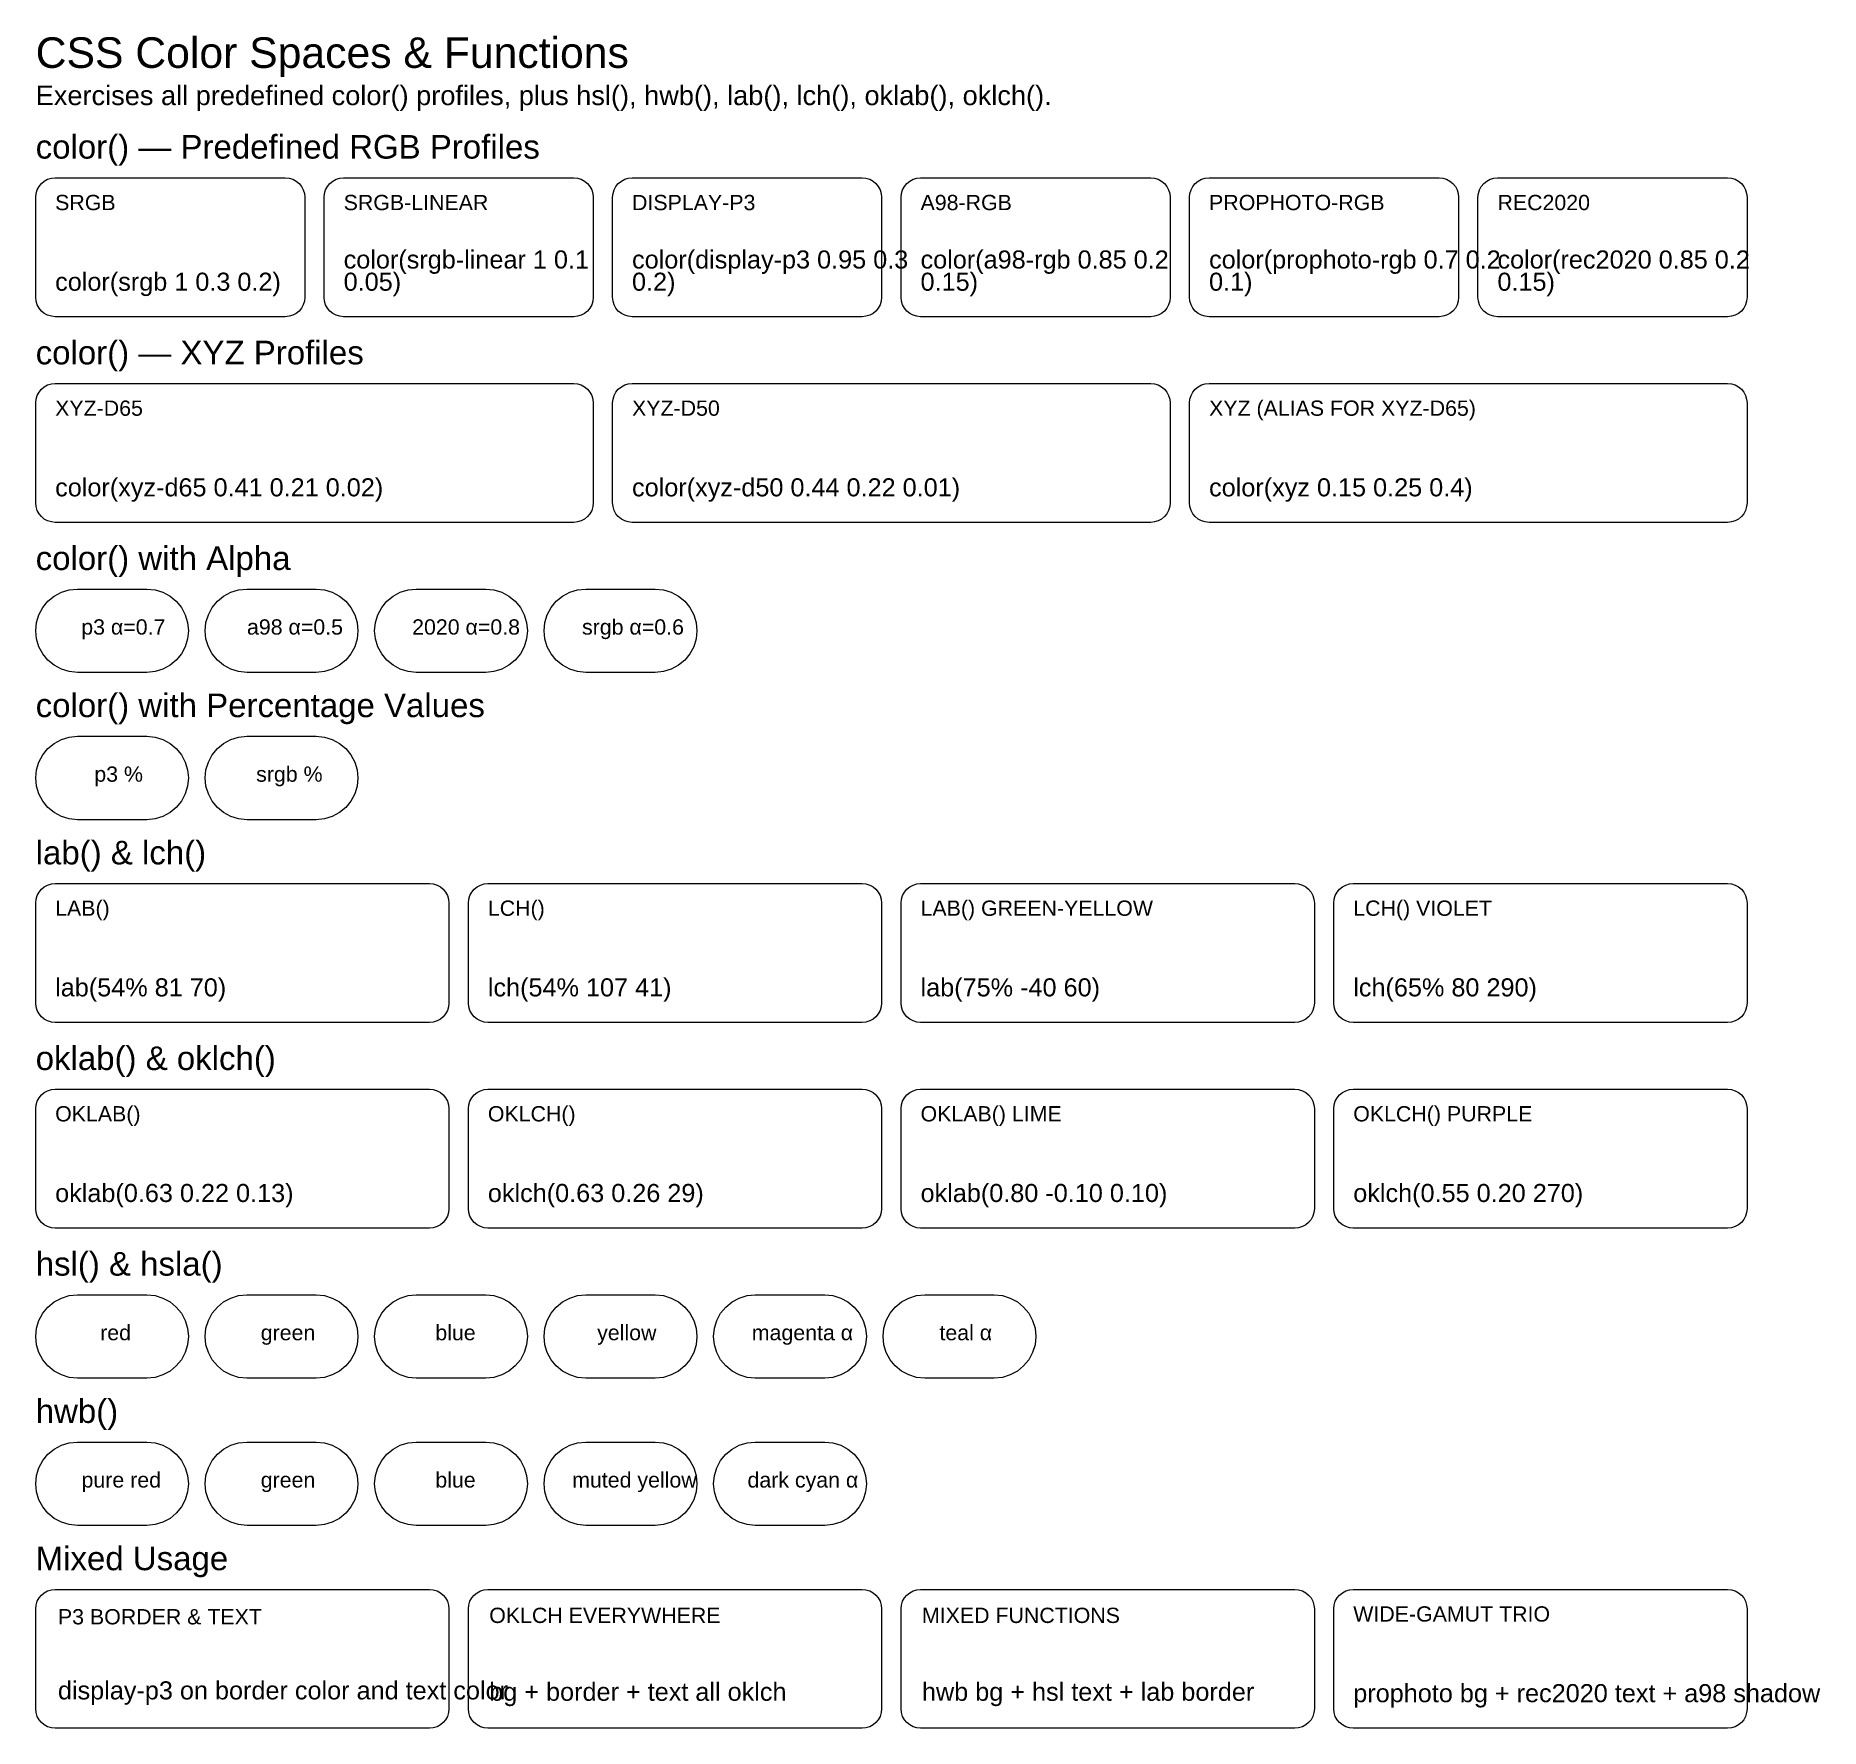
# Model space of a CAD drawing. Extents: x 24 to 1309, y 44 to 1263.
import ezdxf

# ---------------------------------------------------------------- set-up
doc = ezdxf.new("R2010")
doc.units = 0
doc.layers.get('0').update_dxf_attribs({"lineweight": 0})
doc.styles.add('Arial', font='Arial.ttf')

msp = doc.modelspace()

# ---------------------------------------------------------------- linework, layer by layer
at = {"true_color": 0x000000}
for points in [[(38, 1160.4), (203.7, 1160.4), (203.7, 1160.4), (206.4, 1160.1), (209, 1159.3), (211.4, 1158), (213.6, 1156.3), (215.3, 1154.2), (216.6, 1151.8), (217.4, 1149.1), (217.7, 1146.4), (217.7, 1074.4), (217.7, 1074.4), (217.4, 1071.7), (216.6, 1069), (215.3, 1066.6), (213.6, 1064.5), (211.4, 1062.8), (209, 1061.5), (206.4, 1060.7), (203.7, 1060.4), (38, 1060.4), (38, 1060.4), (35.3, 1060.7), (32.6, 1061.5), (30.2, 1062.8), (28.1, 1064.5), (26.4, 1066.6), (25.1, 1069), (24.3, 1071.7), (24, 1074.4), (24, 1146.4), (24, 1146.4), (24.3, 1149.1), (25.1, 1151.8), (26.4, 1154.2), (28.1, 1156.3), (30.2, 1158), (32.6, 1159.3), (35.3, 1160.1), (38, 1160.4), (38, 1160.4)], [(245.7, 1160.4), (411.3, 1160.4), (411.3, 1160.4), (414.1, 1160.1), (416.7, 1159.3), (419.1, 1158), (421.2, 1156.3), (423, 1154.2), (424.3, 1151.8), (425.1, 1149.1), (425.3, 1146.4), (425.3, 1074.4), (425.3, 1074.4), (425.1, 1071.7), (424.3, 1069), (423, 1066.6), (421.2, 1064.5), (419.1, 1062.8), (416.7, 1061.5), (414.1, 1060.7), (411.3, 1060.4), (245.7, 1060.4), (245.7, 1060.4), (242.9, 1060.7), (240.3, 1061.5), (237.9, 1062.8), (235.8, 1064.5), (234, 1066.6), (232.7, 1069), (231.9, 1071.7), (231.7, 1074.4), (231.7, 1146.4), (231.7, 1146.4), (231.9, 1149.1), (232.7, 1151.8), (234, 1154.2), (235.8, 1156.3), (237.9, 1158), (240.3, 1159.3), (242.9, 1160.1), (245.7, 1160.4), (245.7, 1160.4)], [(453.3, 1160.4), (619, 1160.4), (619, 1160.4), (621.7, 1160.1), (624.4, 1159.3), (626.8, 1158), (628.9, 1156.3), (630.6, 1154.2), (631.9, 1151.8), (632.7, 1149.1), (633, 1146.4), (633, 1074.4), (633, 1074.4), (632.7, 1071.7), (631.9, 1069), (630.6, 1066.6), (628.9, 1064.5), (626.8, 1062.8), (624.4, 1061.5), (621.7, 1060.7), (619, 1060.4), (453.3, 1060.4), (453.3, 1060.4), (450.6, 1060.7), (448, 1061.5), (445.6, 1062.8), (443.4, 1064.5), (441.7, 1066.6), (440.4, 1069), (439.6, 1071.7), (439.3, 1074.4), (439.3, 1146.4), (439.3, 1146.4), (439.6, 1149.1), (440.4, 1151.8), (441.7, 1154.2), (443.4, 1156.3), (445.6, 1158), (448, 1159.3), (450.6, 1160.1), (453.3, 1160.4), (453.3, 1160.4)], [(661, 1160.4), (826.7, 1160.4), (826.7, 1160.4), (829.4, 1160.1), (832, 1159.3), (834.4, 1158), (836.6, 1156.3), (838.3, 1154.2), (839.6, 1151.8), (840.4, 1149.1), (840.7, 1146.4), (840.7, 1074.4), (840.7, 1074.4), (840.4, 1071.7), (839.6, 1069), (838.3, 1066.6), (836.6, 1064.5), (834.4, 1062.8), (832, 1061.5), (829.4, 1060.7), (826.7, 1060.4), (661, 1060.4), (661, 1060.4), (658.3, 1060.7), (655.6, 1061.5), (653.2, 1062.8), (651.1, 1064.5), (649.4, 1066.6), (648.1, 1069), (647.3, 1071.7), (647, 1074.4), (647, 1146.4), (647, 1146.4), (647.3, 1149.1), (648.1, 1151.8), (649.4, 1154.2), (651.1, 1156.3), (653.2, 1158), (655.6, 1159.3), (658.3, 1160.1), (661, 1160.4), (661, 1160.4)], [(868.7, 1160.4), (1034.3, 1160.4), (1034.3, 1160.4), (1037.1, 1160.1), (1039.7, 1159.3), (1042.1, 1158), (1044.2, 1156.3), (1046, 1154.2), (1047.3, 1151.8), (1048.1, 1149.1), (1048.3, 1146.4), (1048.3, 1074.4), (1048.3, 1074.4), (1048.1, 1071.7), (1047.3, 1069), (1046, 1066.6), (1044.2, 1064.5), (1042.1, 1062.8), (1039.7, 1061.5), (1037.1, 1060.7), (1034.3, 1060.4), (868.7, 1060.4), (868.7, 1060.4), (865.9, 1060.7), (863.3, 1061.5), (860.9, 1062.8), (858.8, 1064.5), (857, 1066.6), (855.7, 1069), (854.9, 1071.7), (854.7, 1074.4), (854.7, 1146.4), (854.7, 1146.4), (854.9, 1149.1), (855.7, 1151.8), (857, 1154.2), (858.8, 1156.3), (860.9, 1158), (863.3, 1159.3), (865.9, 1160.1), (868.7, 1160.4), (868.7, 1160.4)], [(1076.3, 1160.4), (1242, 1160.4), (1242, 1160.4), (1244.7, 1160.1), (1247.4, 1159.3), (1249.8, 1158), (1251.9, 1156.3), (1253.6, 1154.2), (1254.9, 1151.8), (1255.7, 1149.1), (1256, 1146.4), (1256, 1074.4), (1256, 1074.4), (1255.7, 1071.7), (1254.9, 1069), (1253.6, 1066.6), (1251.9, 1064.5), (1249.8, 1062.8), (1247.4, 1061.5), (1244.7, 1060.7), (1242, 1060.4), (1076.3, 1060.4), (1076.3, 1060.4), (1073.6, 1060.7), (1071, 1061.5), (1068.6, 1062.8), (1066.4, 1064.5), (1064.7, 1066.6), (1063.4, 1069), (1062.6, 1071.7), (1062.3, 1074.4), (1062.3, 1146.4), (1062.3, 1146.4), (1062.6, 1149.1), (1063.4, 1151.8), (1064.7, 1154.2), (1066.4, 1156.3), (1068.6, 1158), (1071, 1159.3), (1073.6, 1160.1), (1076.3, 1160.4), (1076.3, 1160.4)], [(38, 1012.4), (411.3, 1012.4), (411.3, 1012.4), (414.1, 1012.1), (416.7, 1011.3), (419.1, 1010), (421.2, 1008.3), (423, 1006.2), (424.3, 1003.8), (425.1, 1001.1), (425.3, 998.4), (425.3, 926.4), (425.3, 926.4), (425.1, 923.7), (424.3, 921), (423, 918.6), (421.2, 916.5), (419.1, 914.8), (416.7, 913.5), (414.1, 912.7), (411.3, 912.4), (38, 912.4), (38, 912.4), (35.3, 912.7), (32.6, 913.5), (30.2, 914.8), (28.1, 916.5), (26.4, 918.6), (25.1, 921), (24.3, 923.7), (24, 926.4), (24, 998.4), (24, 998.4), (24.3, 1001.1), (25.1, 1003.8), (26.4, 1006.2), (28.1, 1008.3), (30.2, 1010), (32.6, 1011.3), (35.3, 1012.1), (38, 1012.4), (38, 1012.4)], [(453.3, 1012.4), (826.7, 1012.4), (826.7, 1012.4), (829.4, 1012.1), (832, 1011.3), (834.4, 1010), (836.6, 1008.3), (838.3, 1006.2), (839.6, 1003.8), (840.4, 1001.1), (840.7, 998.4), (840.7, 926.4), (840.7, 926.4), (840.4, 923.7), (839.6, 921), (838.3, 918.6), (836.6, 916.5), (834.4, 914.8), (832, 913.5), (829.4, 912.7), (826.7, 912.4), (453.3, 912.4), (453.3, 912.4), (450.6, 912.7), (448, 913.5), (445.6, 914.8), (443.4, 916.5), (441.7, 918.6), (440.4, 921), (439.6, 923.7), (439.3, 926.4), (439.3, 998.4), (439.3, 998.4), (439.6, 1001.1), (440.4, 1003.8), (441.7, 1006.2), (443.4, 1008.3), (445.6, 1010), (448, 1011.3), (450.6, 1012.1), (453.3, 1012.4), (453.3, 1012.4)], [(868.7, 1012.4), (1242, 1012.4), (1242, 1012.4), (1244.7, 1012.1), (1247.4, 1011.3), (1249.8, 1010), (1251.9, 1008.3), (1253.6, 1006.2), (1254.9, 1003.8), (1255.7, 1001.1), (1256, 998.4), (1256, 926.4), (1256, 926.4), (1255.7, 923.7), (1254.9, 921), (1253.6, 918.6), (1251.9, 916.5), (1249.8, 914.8), (1247.4, 913.5), (1244.7, 912.7), (1242, 912.4), (868.7, 912.4), (868.7, 912.4), (865.9, 912.7), (863.3, 913.5), (860.9, 914.8), (858.8, 916.5), (857, 918.6), (855.7, 921), (854.9, 923.7), (854.7, 926.4), (854.7, 998.4), (854.7, 998.4), (854.9, 1001.1), (855.7, 1003.8), (857, 1006.2), (858.8, 1008.3), (860.9, 1010), (863.3, 1011.3), (865.9, 1012.1), (868.7, 1012.4), (868.7, 1012.4)], [(54, 864.4), (104, 864.4), (104, 864.4), (109.9, 863.8), (115.5, 862.1), (120.7, 859.3), (125.2, 855.6), (128.9, 851.1), (131.7, 845.9), (133.4, 840.3), (134, 834.4), (134, 834.4), (134, 834.4), (133.4, 828.5), (131.7, 822.9), (128.9, 817.7), (125.2, 813.2), (120.7, 809.5), (115.5, 806.7), (109.9, 805), (104, 804.4), (54, 804.4), (54, 804.4), (48.1, 805), (42.5, 806.7), (37.3, 809.5), (32.8, 813.2), (29.1, 817.7), (26.3, 822.9), (24.6, 828.5), (24, 834.4), (24, 834.4), (24, 834.4), (24.6, 840.3), (26.3, 845.9), (29.1, 851.1), (32.8, 855.6), (37.3, 859.3), (42.5, 862.1), (48.1, 863.8), (54, 864.4), (54, 864.4)], [(176, 864.4), (226, 864.4), (226, 864.4), (231.9, 863.8), (237.5, 862.1), (242.7, 859.3), (247.2, 855.6), (250.9, 851.1), (253.7, 845.9), (255.4, 840.3), (256, 834.4), (256, 834.4), (256, 834.4), (255.4, 828.5), (253.7, 822.9), (250.9, 817.7), (247.2, 813.2), (242.7, 809.5), (237.5, 806.7), (231.9, 805), (226, 804.4), (176, 804.4), (176, 804.4), (170.1, 805), (164.5, 806.7), (159.3, 809.5), (154.8, 813.2), (151.1, 817.7), (148.3, 822.9), (146.6, 828.5), (146, 834.4), (146, 834.4), (146, 834.4), (146.6, 840.3), (148.3, 845.9), (151.1, 851.1), (154.8, 855.6), (159.3, 859.3), (164.5, 862.1), (170.1, 863.8), (176, 864.4), (176, 864.4)], [(298, 864.4), (348, 864.4), (348, 864.4), (353.9, 863.8), (359.5, 862.1), (364.7, 859.3), (369.2, 855.6), (372.9, 851.1), (375.7, 845.9), (377.4, 840.3), (378, 834.4), (378, 834.4), (378, 834.4), (377.4, 828.5), (375.7, 822.9), (372.9, 817.7), (369.2, 813.2), (364.7, 809.5), (359.5, 806.7), (353.9, 805), (348, 804.4), (298, 804.4), (298, 804.4), (292.1, 805), (286.5, 806.7), (281.3, 809.5), (276.8, 813.2), (273.1, 817.7), (270.3, 822.9), (268.6, 828.5), (268, 834.4), (268, 834.4), (268, 834.4), (268.6, 840.3), (270.3, 845.9), (273.1, 851.1), (276.8, 855.6), (281.3, 859.3), (286.5, 862.1), (292.1, 863.8), (298, 864.4), (298, 864.4)], [(420, 864.4), (470, 864.4), (470, 864.4), (475.9, 863.8), (481.5, 862.1), (486.7, 859.3), (491.2, 855.6), (494.9, 851.1), (497.7, 845.9), (499.4, 840.3), (500, 834.4), (500, 834.4), (500, 834.4), (499.4, 828.5), (497.7, 822.9), (494.9, 817.7), (491.2, 813.2), (486.7, 809.5), (481.5, 806.7), (475.9, 805), (470, 804.4), (420, 804.4), (420, 804.4), (414.1, 805), (408.5, 806.7), (403.3, 809.5), (398.8, 813.2), (395.1, 817.7), (392.3, 822.9), (390.6, 828.5), (390, 834.4), (390, 834.4), (390, 834.4), (390.6, 840.3), (392.3, 845.9), (395.1, 851.1), (398.8, 855.6), (403.3, 859.3), (408.5, 862.1), (414.1, 863.8), (420, 864.4), (420, 864.4)], [(54, 758.4), (104, 758.4), (104, 758.4), (109.9, 757.8), (115.5, 756.1), (120.7, 753.3), (125.2, 749.6), (128.9, 745.1), (131.7, 739.9), (133.4, 734.3), (134, 728.4), (134, 728.4), (134, 728.4), (133.4, 722.5), (131.7, 716.9), (128.9, 711.7), (125.2, 707.2), (120.7, 703.5), (115.5, 700.7), (109.9, 699), (104, 698.4), (54, 698.4), (54, 698.4), (48.1, 699), (42.5, 700.7), (37.3, 703.5), (32.8, 707.2), (29.1, 711.7), (26.3, 716.9), (24.6, 722.5), (24, 728.4), (24, 728.4), (24, 728.4), (24.6, 734.3), (26.3, 739.9), (29.1, 745.1), (32.8, 749.6), (37.3, 753.3), (42.5, 756.1), (48.1, 757.8), (54, 758.4), (54, 758.4)], [(176, 758.4), (226, 758.4), (226, 758.4), (231.9, 757.8), (237.5, 756.1), (242.7, 753.3), (247.2, 749.6), (250.9, 745.1), (253.7, 739.9), (255.4, 734.3), (256, 728.4), (256, 728.4), (256, 728.4), (255.4, 722.5), (253.7, 716.9), (250.9, 711.7), (247.2, 707.2), (242.7, 703.5), (237.5, 700.7), (231.9, 699), (226, 698.4), (176, 698.4), (176, 698.4), (170.1, 699), (164.5, 700.7), (159.3, 703.5), (154.8, 707.2), (151.1, 711.7), (148.3, 716.9), (146.6, 722.5), (146, 728.4), (146, 728.4), (146, 728.4), (146.6, 734.3), (148.3, 739.9), (151.1, 745.1), (154.8, 749.6), (159.3, 753.3), (164.5, 756.1), (170.1, 757.8), (176, 758.4), (176, 758.4)], [(38, 652.4), (307.5, 652.4), (307.5, 652.4), (310.2, 652.1), (312.9, 651.3), (315.3, 650), (317.4, 648.3), (319.1, 646.2), (320.4, 643.8), (321.2, 641.1), (321.5, 638.4), (321.5, 566.4), (321.5, 566.4), (321.2, 563.7), (320.4, 561), (319.1, 558.6), (317.4, 556.5), (315.3, 554.8), (312.9, 553.5), (310.2, 552.7), (307.5, 552.4), (38, 552.4), (38, 552.4), (35.3, 552.7), (32.6, 553.5), (30.2, 554.8), (28.1, 556.5), (26.4, 558.6), (25.1, 561), (24.3, 563.7), (24, 566.4), (24, 638.4), (24, 638.4), (24.3, 641.1), (25.1, 643.8), (26.4, 646.2), (28.1, 648.3), (30.2, 650), (32.6, 651.3), (35.3, 652.1), (38, 652.4), (38, 652.4)], [(349.5, 652.4), (619, 652.4), (619, 652.4), (621.7, 652.1), (624.4, 651.3), (626.8, 650), (628.9, 648.3), (630.6, 646.2), (631.9, 643.8), (632.7, 641.1), (633, 638.4), (633, 566.4), (633, 566.4), (632.7, 563.7), (631.9, 561), (630.6, 558.6), (628.9, 556.5), (626.8, 554.8), (624.4, 553.5), (621.7, 552.7), (619, 552.4), (349.5, 552.4), (349.5, 552.4), (346.8, 552.7), (344.1, 553.5), (341.7, 554.8), (339.6, 556.5), (337.9, 558.6), (336.6, 561), (335.8, 563.7), (335.5, 566.4), (335.5, 638.4), (335.5, 638.4), (335.8, 641.1), (336.6, 643.8), (337.9, 646.2), (339.6, 648.3), (341.7, 650), (344.1, 651.3), (346.8, 652.1), (349.5, 652.4), (349.5, 652.4)], [(661, 652.4), (930.5, 652.4), (930.5, 652.4), (933.2, 652.1), (935.9, 651.3), (938.3, 650), (940.4, 648.3), (942.1, 646.2), (943.4, 643.8), (944.2, 641.1), (944.5, 638.4), (944.5, 566.4), (944.5, 566.4), (944.2, 563.7), (943.4, 561), (942.1, 558.6), (940.4, 556.5), (938.3, 554.8), (935.9, 553.5), (933.2, 552.7), (930.5, 552.4), (661, 552.4), (661, 552.4), (658.3, 552.7), (655.6, 553.5), (653.2, 554.8), (651.1, 556.5), (649.4, 558.6), (648.1, 561), (647.3, 563.7), (647, 566.4), (647, 638.4), (647, 638.4), (647.3, 641.1), (648.1, 643.8), (649.4, 646.2), (651.1, 648.3), (653.2, 650), (655.6, 651.3), (658.3, 652.1), (661, 652.4), (661, 652.4)], [(972.5, 652.4), (1242, 652.4), (1242, 652.4), (1244.7, 652.1), (1247.4, 651.3), (1249.8, 650), (1251.9, 648.3), (1253.6, 646.2), (1254.9, 643.8), (1255.7, 641.1), (1256, 638.4), (1256, 566.4), (1256, 566.4), (1255.7, 563.7), (1254.9, 561), (1253.6, 558.6), (1251.9, 556.5), (1249.8, 554.8), (1247.4, 553.5), (1244.7, 552.7), (1242, 552.4), (972.5, 552.4), (972.5, 552.4), (969.8, 552.7), (967.1, 553.5), (964.7, 554.8), (962.6, 556.5), (960.9, 558.6), (959.6, 561), (958.8, 563.7), (958.5, 566.4), (958.5, 638.4), (958.5, 638.4), (958.8, 641.1), (959.6, 643.8), (960.9, 646.2), (962.6, 648.3), (964.7, 650), (967.1, 651.3), (969.8, 652.1), (972.5, 652.4), (972.5, 652.4)], [(38, 504.4), (307.5, 504.4), (307.5, 504.4), (310.2, 504.1), (312.9, 503.3), (315.3, 502), (317.4, 500.3), (319.1, 498.2), (320.4, 495.8), (321.2, 493.1), (321.5, 490.4), (321.5, 418.4), (321.5, 418.4), (321.2, 415.7), (320.4, 413), (319.1, 410.6), (317.4, 408.5), (315.3, 406.8), (312.9, 405.5), (310.2, 404.7), (307.5, 404.4), (38, 404.4), (38, 404.4), (35.3, 404.7), (32.6, 405.5), (30.2, 406.8), (28.1, 408.5), (26.4, 410.6), (25.1, 413), (24.3, 415.7), (24, 418.4), (24, 490.4), (24, 490.4), (24.3, 493.1), (25.1, 495.8), (26.4, 498.2), (28.1, 500.3), (30.2, 502), (32.6, 503.3), (35.3, 504.1), (38, 504.4), (38, 504.4)], [(349.5, 504.4), (619, 504.4), (619, 504.4), (621.7, 504.1), (624.4, 503.3), (626.8, 502), (628.9, 500.3), (630.6, 498.2), (631.9, 495.8), (632.7, 493.1), (633, 490.4), (633, 418.4), (633, 418.4), (632.7, 415.7), (631.9, 413), (630.6, 410.6), (628.9, 408.5), (626.8, 406.8), (624.4, 405.5), (621.7, 404.7), (619, 404.4), (349.5, 404.4), (349.5, 404.4), (346.8, 404.7), (344.1, 405.5), (341.7, 406.8), (339.6, 408.5), (337.9, 410.6), (336.6, 413), (335.8, 415.7), (335.5, 418.4), (335.5, 490.4), (335.5, 490.4), (335.8, 493.1), (336.6, 495.8), (337.9, 498.2), (339.6, 500.3), (341.7, 502), (344.1, 503.3), (346.8, 504.1), (349.5, 504.4), (349.5, 504.4)], [(661, 504.4), (930.5, 504.4), (930.5, 504.4), (933.2, 504.1), (935.9, 503.3), (938.3, 502), (940.4, 500.3), (942.1, 498.2), (943.4, 495.8), (944.2, 493.1), (944.5, 490.4), (944.5, 418.4), (944.5, 418.4), (944.2, 415.7), (943.4, 413), (942.1, 410.6), (940.4, 408.5), (938.3, 406.8), (935.9, 405.5), (933.2, 404.7), (930.5, 404.4), (661, 404.4), (661, 404.4), (658.3, 404.7), (655.6, 405.5), (653.2, 406.8), (651.1, 408.5), (649.4, 410.6), (648.1, 413), (647.3, 415.7), (647, 418.4), (647, 490.4), (647, 490.4), (647.3, 493.1), (648.1, 495.8), (649.4, 498.2), (651.1, 500.3), (653.2, 502), (655.6, 503.3), (658.3, 504.1), (661, 504.4), (661, 504.4)], [(972.5, 504.4), (1242, 504.4), (1242, 504.4), (1244.7, 504.1), (1247.4, 503.3), (1249.8, 502), (1251.9, 500.3), (1253.6, 498.2), (1254.9, 495.8), (1255.7, 493.1), (1256, 490.4), (1256, 418.4), (1256, 418.4), (1255.7, 415.7), (1254.9, 413), (1253.6, 410.6), (1251.9, 408.5), (1249.8, 406.8), (1247.4, 405.5), (1244.7, 404.7), (1242, 404.4), (972.5, 404.4), (972.5, 404.4), (969.8, 404.7), (967.1, 405.5), (964.7, 406.8), (962.6, 408.5), (960.9, 410.6), (959.6, 413), (958.8, 415.7), (958.5, 418.4), (958.5, 490.4), (958.5, 490.4), (958.8, 493.1), (959.6, 495.8), (960.9, 498.2), (962.6, 500.3), (964.7, 502), (967.1, 503.3), (969.8, 504.1), (972.5, 504.4), (972.5, 504.4)], [(54, 356.4), (104, 356.4), (104, 356.4), (109.9, 355.8), (115.5, 354.1), (120.7, 351.3), (125.2, 347.6), (128.9, 343.1), (131.7, 337.9), (133.4, 332.3), (134, 326.4), (134, 326.4), (134, 326.4), (133.4, 320.5), (131.7, 314.9), (128.9, 309.7), (125.2, 305.2), (120.7, 301.5), (115.5, 298.7), (109.9, 297), (104, 296.4), (54, 296.4), (54, 296.4), (48.1, 297), (42.5, 298.7), (37.3, 301.5), (32.8, 305.2), (29.1, 309.7), (26.3, 314.9), (24.6, 320.5), (24, 326.4), (24, 326.4), (24, 326.4), (24.6, 332.3), (26.3, 337.9), (29.1, 343.1), (32.8, 347.6), (37.3, 351.3), (42.5, 354.1), (48.1, 355.8), (54, 356.4), (54, 356.4)], [(176, 356.4), (226, 356.4), (226, 356.4), (231.9, 355.8), (237.5, 354.1), (242.7, 351.3), (247.2, 347.6), (250.9, 343.1), (253.7, 337.9), (255.4, 332.3), (256, 326.4), (256, 326.4), (256, 326.4), (255.4, 320.5), (253.7, 314.9), (250.9, 309.7), (247.2, 305.2), (242.7, 301.5), (237.5, 298.7), (231.9, 297), (226, 296.4), (176, 296.4), (176, 296.4), (170.1, 297), (164.5, 298.7), (159.3, 301.5), (154.8, 305.2), (151.1, 309.7), (148.3, 314.9), (146.6, 320.5), (146, 326.4), (146, 326.4), (146, 326.4), (146.6, 332.3), (148.3, 337.9), (151.1, 343.1), (154.8, 347.6), (159.3, 351.3), (164.5, 354.1), (170.1, 355.8), (176, 356.4), (176, 356.4)], [(298, 356.4), (348, 356.4), (348, 356.4), (353.9, 355.8), (359.5, 354.1), (364.7, 351.3), (369.2, 347.6), (372.9, 343.1), (375.7, 337.9), (377.4, 332.3), (378, 326.4), (378, 326.4), (378, 326.4), (377.4, 320.5), (375.7, 314.9), (372.9, 309.7), (369.2, 305.2), (364.7, 301.5), (359.5, 298.7), (353.9, 297), (348, 296.4), (298, 296.4), (298, 296.4), (292.1, 297), (286.5, 298.7), (281.3, 301.5), (276.8, 305.2), (273.1, 309.7), (270.3, 314.9), (268.6, 320.5), (268, 326.4), (268, 326.4), (268, 326.4), (268.6, 332.3), (270.3, 337.9), (273.1, 343.1), (276.8, 347.6), (281.3, 351.3), (286.5, 354.1), (292.1, 355.8), (298, 356.4), (298, 356.4)], [(420, 356.4), (470, 356.4), (470, 356.4), (475.9, 355.8), (481.5, 354.1), (486.7, 351.3), (491.2, 347.6), (494.9, 343.1), (497.7, 337.9), (499.4, 332.3), (500, 326.4), (500, 326.4), (500, 326.4), (499.4, 320.5), (497.7, 314.9), (494.9, 309.7), (491.2, 305.2), (486.7, 301.5), (481.5, 298.7), (475.9, 297), (470, 296.4), (420, 296.4), (420, 296.4), (414.1, 297), (408.5, 298.7), (403.3, 301.5), (398.8, 305.2), (395.1, 309.7), (392.3, 314.9), (390.6, 320.5), (390, 326.4), (390, 326.4), (390, 326.4), (390.6, 332.3), (392.3, 337.9), (395.1, 343.1), (398.8, 347.6), (403.3, 351.3), (408.5, 354.1), (414.1, 355.8), (420, 356.4), (420, 356.4)], [(542, 356.4), (592, 356.4), (592, 356.4), (597.9, 355.8), (603.5, 354.1), (608.7, 351.3), (613.2, 347.6), (616.9, 343.1), (619.7, 337.9), (621.4, 332.3), (622, 326.4), (622, 326.4), (622, 326.4), (621.4, 320.5), (619.7, 314.9), (616.9, 309.7), (613.2, 305.2), (608.7, 301.5), (603.5, 298.7), (597.9, 297), (592, 296.4), (542, 296.4), (542, 296.4), (536.1, 297), (530.5, 298.7), (525.3, 301.5), (520.8, 305.2), (517.1, 309.7), (514.3, 314.9), (512.6, 320.5), (512, 326.4), (512, 326.4), (512, 326.4), (512.6, 332.3), (514.3, 337.9), (517.1, 343.1), (520.8, 347.6), (525.3, 351.3), (530.5, 354.1), (536.1, 355.8), (542, 356.4), (542, 356.4)], [(664, 356.4), (714, 356.4), (714, 356.4), (719.9, 355.8), (725.5, 354.1), (730.7, 351.3), (735.2, 347.6), (738.9, 343.1), (741.7, 337.9), (743.4, 332.3), (744, 326.4), (744, 326.4), (744, 326.4), (743.4, 320.5), (741.7, 314.9), (738.9, 309.7), (735.2, 305.2), (730.7, 301.5), (725.5, 298.7), (719.9, 297), (714, 296.4), (664, 296.4), (664, 296.4), (658.1, 297), (652.5, 298.7), (647.3, 301.5), (642.8, 305.2), (639.1, 309.7), (636.3, 314.9), (634.6, 320.5), (634, 326.4), (634, 326.4), (634, 326.4), (634.6, 332.3), (636.3, 337.9), (639.1, 343.1), (642.8, 347.6), (647.3, 351.3), (652.5, 354.1), (658.1, 355.8), (664, 356.4), (664, 356.4)], [(54, 250.4), (104, 250.4), (104, 250.4), (109.9, 249.8), (115.5, 248.1), (120.7, 245.3), (125.2, 241.6), (128.9, 237.1), (131.7, 231.9), (133.4, 226.3), (134, 220.4), (134, 220.4), (134, 220.4), (133.4, 214.5), (131.7, 208.9), (128.9, 203.7), (125.2, 199.2), (120.7, 195.5), (115.5, 192.7), (109.9, 191), (104, 190.4), (54, 190.4), (54, 190.4), (48.1, 191), (42.5, 192.7), (37.3, 195.5), (32.8, 199.2), (29.1, 203.7), (26.3, 208.9), (24.6, 214.5), (24, 220.4), (24, 220.4), (24, 220.4), (24.6, 226.3), (26.3, 231.9), (29.1, 237.1), (32.8, 241.6), (37.3, 245.3), (42.5, 248.1), (48.1, 249.8), (54, 250.4), (54, 250.4)], [(176, 250.4), (226, 250.4), (226, 250.4), (231.9, 249.8), (237.5, 248.1), (242.7, 245.3), (247.2, 241.6), (250.9, 237.1), (253.7, 231.9), (255.4, 226.3), (256, 220.4), (256, 220.4), (256, 220.4), (255.4, 214.5), (253.7, 208.9), (250.9, 203.7), (247.2, 199.2), (242.7, 195.5), (237.5, 192.7), (231.9, 191), (226, 190.4), (176, 190.4), (176, 190.4), (170.1, 191), (164.5, 192.7), (159.3, 195.5), (154.8, 199.2), (151.1, 203.7), (148.3, 208.9), (146.6, 214.5), (146, 220.4), (146, 220.4), (146, 220.4), (146.6, 226.3), (148.3, 231.9), (151.1, 237.1), (154.8, 241.6), (159.3, 245.3), (164.5, 248.1), (170.1, 249.8), (176, 250.4), (176, 250.4)], [(298, 250.4), (348, 250.4), (348, 250.4), (353.9, 249.8), (359.5, 248.1), (364.7, 245.3), (369.2, 241.6), (372.9, 237.1), (375.7, 231.9), (377.4, 226.3), (378, 220.4), (378, 220.4), (378, 220.4), (377.4, 214.5), (375.7, 208.9), (372.9, 203.7), (369.2, 199.2), (364.7, 195.5), (359.5, 192.7), (353.9, 191), (348, 190.4), (298, 190.4), (298, 190.4), (292.1, 191), (286.5, 192.7), (281.3, 195.5), (276.8, 199.2), (273.1, 203.7), (270.3, 208.9), (268.6, 214.5), (268, 220.4), (268, 220.4), (268, 220.4), (268.6, 226.3), (270.3, 231.9), (273.1, 237.1), (276.8, 241.6), (281.3, 245.3), (286.5, 248.1), (292.1, 249.8), (298, 250.4), (298, 250.4)], [(420, 250.4), (470, 250.4), (470, 250.4), (475.9, 249.8), (481.5, 248.1), (486.7, 245.3), (491.2, 241.6), (494.9, 237.1), (497.7, 231.9), (499.4, 226.3), (500, 220.4), (500, 220.4), (500, 220.4), (499.4, 214.5), (497.7, 208.9), (494.9, 203.7), (491.2, 199.2), (486.7, 195.5), (481.5, 192.7), (475.9, 191), (470, 190.4), (420, 190.4), (420, 190.4), (414.1, 191), (408.5, 192.7), (403.3, 195.5), (398.8, 199.2), (395.1, 203.7), (392.3, 208.9), (390.6, 214.5), (390, 220.4), (390, 220.4), (390, 220.4), (390.6, 226.3), (392.3, 231.9), (395.1, 237.1), (398.8, 241.6), (403.3, 245.3), (408.5, 248.1), (414.1, 249.8), (420, 250.4), (420, 250.4)], [(542, 250.4), (592, 250.4), (592, 250.4), (597.9, 249.8), (603.5, 248.1), (608.7, 245.3), (613.2, 241.6), (616.9, 237.1), (619.7, 231.9), (621.4, 226.3), (622, 220.4), (622, 220.4), (622, 220.4), (621.4, 214.5), (619.7, 208.9), (616.9, 203.7), (613.2, 199.2), (608.7, 195.5), (603.5, 192.7), (597.9, 191), (592, 190.4), (542, 190.4), (542, 190.4), (536.1, 191), (530.5, 192.7), (525.3, 195.5), (520.8, 199.2), (517.1, 203.7), (514.3, 208.9), (512.6, 214.5), (512, 220.4), (512, 220.4), (512, 220.4), (512.6, 226.3), (514.3, 231.9), (517.1, 237.1), (520.8, 241.6), (525.3, 245.3), (530.5, 248.1), (536.1, 249.8), (542, 250.4), (542, 250.4)], [(972.5, 144.4), (1242, 144.4), (1242, 144.4), (1244.7, 144.1), (1247.4, 143.3), (1249.8, 142), (1251.9, 140.3), (1253.6, 138.2), (1254.9, 135.8), (1255.7, 133.1), (1256, 130.4), (1256, 58.4), (1256, 58.4), (1255.7, 55.7), (1254.9, 53), (1253.6, 50.6), (1251.9, 48.5), (1249.8, 46.8), (1247.4, 45.5), (1244.7, 44.7), (1242, 44.4), (972.5, 44.4), (972.5, 44.4), (969.8, 44.7), (967.1, 45.5), (964.7, 46.8), (962.6, 48.5), (960.9, 50.6), (959.6, 53), (958.8, 55.7), (958.5, 58.4), (958.5, 130.4), (958.5, 130.4), (958.8, 133.1), (959.6, 135.8), (960.9, 138.2), (962.6, 140.3), (964.7, 142), (967.1, 143.3), (969.8, 144.1), (972.5, 144.4), (972.5, 144.4)]]:
    msp.add_lwpolyline(points, dxfattribs=at)
at = {"true_color": 0xfb0048}
msp.add_lwpolyline([(38, 144.4), (307.5, 144.4), (307.5, 144.4), (310.2, 144.1), (312.9, 143.3), (315.3, 142), (317.4, 140.3), (319.1, 138.2), (320.4, 135.8), (321.2, 133.1), (321.5, 130.4), (321.5, 58.4), (321.5, 58.4), (321.2, 55.7), (320.4, 53), (319.1, 50.6), (317.4, 48.5), (315.3, 46.8), (312.9, 45.5), (310.2, 44.7), (307.5, 44.4), (38, 44.4), (38, 44.4), (35.3, 44.7), (32.6, 45.5), (30.2, 46.8), (28.1, 48.5), (26.4, 50.6), (25.1, 53), (24.3, 55.7), (24, 58.4), (24, 130.4), (24, 130.4), (24.3, 133.1), (25.1, 135.8), (26.4, 138.2), (28.1, 140.3), (30.2, 142), (32.6, 143.3), (35.3, 144.1), (38, 144.4), (38, 144.4)], dxfattribs=at)
at = {"true_color": 0xa8372a}
msp.add_lwpolyline([(349.5, 144.4), (619, 144.4), (619, 144.4), (621.7, 144.1), (624.4, 143.3), (626.8, 142), (628.9, 140.3), (630.6, 138.2), (631.9, 135.8), (632.7, 133.1), (633, 130.4), (633, 58.4), (633, 58.4), (632.7, 55.7), (631.9, 53), (630.6, 50.6), (628.9, 48.5), (626.8, 46.8), (624.4, 45.5), (621.7, 44.7), (619, 44.4), (349.5, 44.4), (349.5, 44.4), (346.8, 44.7), (344.1, 45.5), (341.7, 46.8), (339.6, 48.5), (337.9, 50.6), (336.6, 53), (335.8, 55.7), (335.5, 58.4), (335.5, 130.4), (335.5, 130.4), (335.8, 133.1), (336.6, 135.8), (337.9, 138.2), (339.6, 140.3), (341.7, 142), (344.1, 143.3), (346.8, 144.1), (349.5, 144.4), (349.5, 144.4)], dxfattribs=at)
at = {"true_color": 0xc7de71}
msp.add_lwpolyline([(661, 144.4), (930.5, 144.4), (930.5, 144.4), (933.2, 144.1), (935.9, 143.3), (938.3, 142), (940.4, 140.3), (942.1, 138.2), (943.4, 135.8), (944.2, 133.1), (944.5, 130.4), (944.5, 58.4), (944.5, 58.4), (944.2, 55.7), (943.4, 53), (942.1, 50.6), (940.4, 48.5), (938.3, 46.8), (935.9, 45.5), (933.2, 44.7), (930.5, 44.4), (661, 44.4), (661, 44.4), (658.3, 44.7), (655.6, 45.5), (653.2, 46.8), (651.1, 48.5), (649.4, 50.6), (648.1, 53), (647.3, 55.7), (647, 58.4), (647, 130.4), (647, 130.4), (647.3, 133.1), (648.1, 135.8), (649.4, 138.2), (651.1, 140.3), (653.2, 142), (655.6, 143.3), (658.3, 144.1), (661, 144.4), (661, 144.4)], dxfattribs=at)

# ---------------------------------------------------------------- texts
at = {"true_color": 0x1f2937, "style": 'Arial'}
for s, height, p in [('CSS Color Spaces & Functions', 22, (24, 1239.5)), ('Exercises all predefined color() profiles, plus hsl(), hwb(), lab(), lch(), oklab(), oklch().', 14, (24, 1212.7)), ('color() — Predefined RGB Profiles', 17, (24, 1174.2)), ('color() — XYZ Profiles', 17, (24, 1026.1)), ('color() with Alpha', 17, (24, 878.1)), ('color() with Percentage Values', 17, (24, 772.2)), ('lab() & lch()', 17, (24, 666.2)), ('oklab() & oklch()', 17, (24, 518.2)), ('hsl() & hsla()', 17, (24, 370.2)), ('hwb()', 17, (24, 264.2)), ('Mixed Usage', 17, (24, 158.2))]:
    msp.add_text(s, height=height, dxfattribs=at).set_placement(p)
at = {"true_color": 0xffffff, "style": 'Arial'}
for s, height, p in [('SRGB', 11, (38, 1137.1)), ('SRGB-LINEAR', 11, (245.7, 1137.1)), ('DISPLAY-P3', 11, (453.3, 1137.1)), ('A98-RGB', 11, (661, 1137.1)), ('PROPHOTO-RGB', 11, (868.7, 1137.1)), ('REC2020', 11, (1076.3, 1137.1)), ('color(srgb-linear 1 0.1', 13, (245.7, 1095.1)), ('color(display-p3 0.95 0.3', 13, (453.3, 1095.1)), ('color(a98-rgb 0.85 0.2', 13, (661, 1095.1)), ('color(prophoto-rgb 0.7 0.2', 13, (868.7, 1095.1)), ('color(rec2020 0.85 0.2', 13, (1076.3, 1095.1)), ('color(srgb 1 0.3 0.2)', 13, (38, 1079.1)), ('0.05)', 13, (245.7, 1079.1)), ('0.2)', 13, (453.3, 1079.1)), ('0.15)', 13, (661, 1079.1)), ('0.1)', 13, (868.7, 1079.1)), ('0.15)', 13, (1076.3, 1079.1)), ('XYZ-D65', 11, (38, 989.1)), ('XYZ-D50', 11, (453.3, 989.1)), ('XYZ (ALIAS FOR XYZ-D65)', 11, (868.7, 989.1)), ('color(xyz-d65 0.41 0.21 0.02)', 13, (38, 931.1)), ('color(xyz-d50 0.44 0.22 0.01)', 13, (453.3, 931.1)), ('color(xyz 0.15 0.25 0.4)', 13, (868.7, 931.1)), ('p3 α=0.7', 11, (56.8, 831.6)), ('a98 α=0.5', 11, (176.1, 831.6)), ('2020 α=0.8', 11, (295, 831.6)), ('srgb α=0.6', 11, (417.3, 831.6)), ('p3 %', 11, (66.2, 725.7)), ('srgb %', 11, (182.7, 725.7)), ('LAB()', 11, (38, 629.2)), ('LCH()', 11, (349.5, 629.2)), ('LCH() VIOLET', 11, (972.5, 629.2)), ('lab(54% 81 70)', 13, (38, 571.2)), ('lch(54% 107 41)', 13, (349.5, 571.2)), ('lch(65% 80 290)', 13, (972.5, 571.2)), ('OKLAB()', 11, (38, 481.2)), ('OKLCH()', 11, (349.5, 481.2)), ('OKLCH() PURPLE', 11, (972.5, 481.2)), ('oklab(0.63 0.22 0.13)', 13, (38, 423.2)), ('oklch(0.63 0.26 29)', 13, (349.5, 423.2)), ('oklch(0.55 0.20 270)', 13, (972.5, 423.2)), ('red', 11, (70.4, 323.7)), ('blue', 11, (311.7, 323.7)), ('teal α', 11, (674.6, 323.7)), ('green', 11, (186, 323.7)), ('magenta α', 11, (539.5, 323.7)), ('pure red', 11, (57, 217.7)), ('green', 11, (186, 217.7)), ('blue', 11, (311.7, 217.7)), ('dark cyan α', 11, (536.4, 217.7))]:
    msp.add_text(s, height=height, dxfattribs=at).set_placement(p)
at = {"true_color": 0x111111, "style": 'Arial'}
for s, height, p in [('LAB() GREEN-YELLOW', 11, (661, 629.2)), ('lab(75% -40 60)', 13, (661, 571.2)), ('OKLAB() LIME', 11, (661, 481.2)), ('oklab(0.80 -0.10 0.10)', 13, (661, 423.2)), ('yellow', 11, (428.2, 323.7)), ('muted yellow', 11, (410.2, 217.7))]:
    msp.add_text(s, height=height, dxfattribs=at).set_placement(p)
at = {"true_color": 0xa80021, "style": 'Arial'}
for s, height, p in [('P3 BORDER & TEXT', 11, (40, 119.2)), ('display-p3 on border color and text color', 13, (40, 65.2))]:
    msp.add_text(s, height=height, dxfattribs=at).set_placement(p)
at = {"true_color": 0x55120b, "style": 'Arial'}
for s, height, p in [('OKLCH EVERYWHERE', 11, (350.5, 120.2)), ('bg + border + text all oklch', 13, (350.5, 64.2))]:
    msp.add_text(s, height=height, dxfattribs=at).set_placement(p)
at = {"true_color": 0xffffb3, "style": 'Arial'}
for s, height, p in [('MIXED FUNCTIONS', 11, (662, 120.2)), ('hwb bg + hsl text + lab border', 13, (662, 64.2))]:
    msp.add_text(s, height=height, dxfattribs=at).set_placement(p)
at = {"true_color": 0xf5f4da, "style": 'Arial'}
for s, height, p in [('WIDE-GAMUT TRIO', 11, (972.5, 121.2)), ('prophoto bg + rec2020 text + a98 shadow', 13, (972.5, 63.2))]:
    msp.add_text(s, height=height, dxfattribs=at).set_placement(p)

doc.saveas('drawing.dxf')
